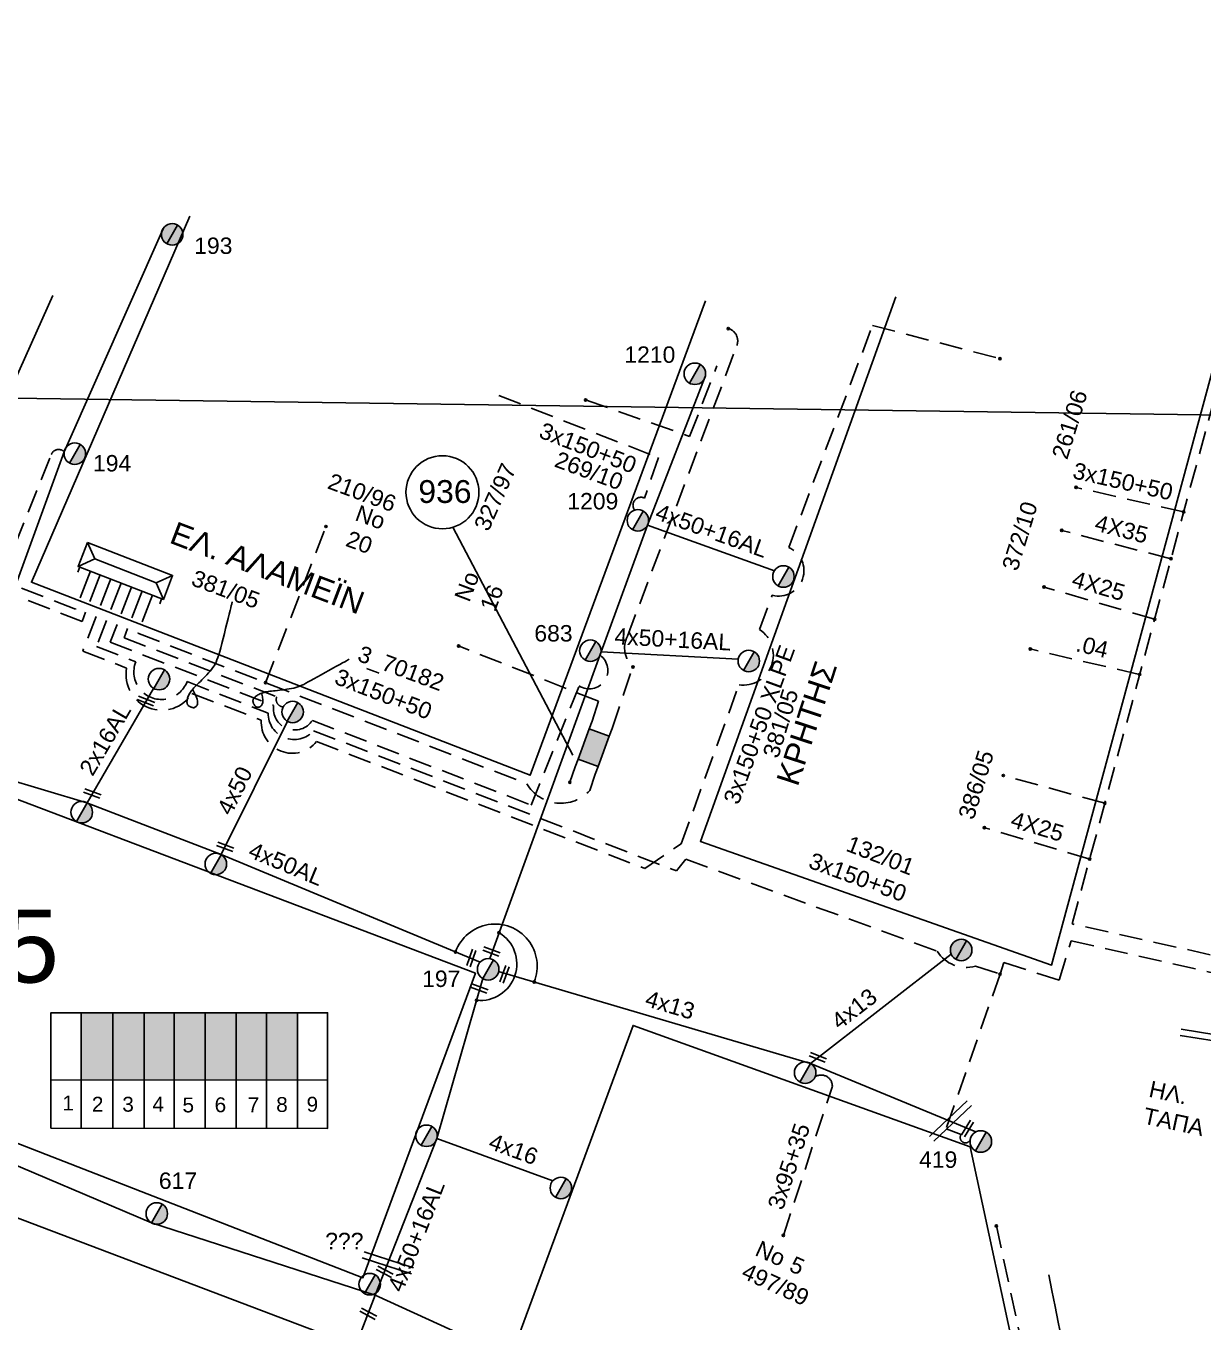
# Model space of a CAD drawing. Header units: millimetres. Extents: x 1091 to 3521, y 1177 to 2968.
# Drawn here: x 2729.1 to 2858.2, y 2408.8 to 2550.8 of the extents above; entities that cross this region are included whole.
import ezdxf
from ezdxf.enums import TextEntityAlignment as Align

# ---------------------------------------------------------------- set-up
doc = ezdxf.new("R2010")
doc.units = ezdxf.units.MM
doc.linetypes.add('DASHED', pattern=[19.05, 12.7, -6.35])
for name, color, linetype, lineweight in [('2x16AL', 7, 'Continuous', 30), ('3x150+50', 7, 'Continuous', 30), ('3x150+50 XLPE', 7, 'SYN_LINE', 30), ('3x150+70', 7, 'Continuous', 30), ('3x65+38+23_5', 7, 'Continuous', 30), ('4x13', 7, 'Continuous', 30), ('4x16', 7, 'Continuous', 30), ('4X35', 7, 'DASHED', 30), ('4x50', 7, 'Continuous', 30), ('4x50+16', 7, 'Continuous', 30), ('4x50+16_5', 7, 'Continuous', 30), ('Άγνωστα', 7, 'Continuous', 30), ('Γυμνά εναέρια ΧΤ (3Φ) 4x50AL', 7, 'Continuous', 30), ('Γυμνά εναέρια ΧΤ και ΦΟΠ (3Φ)   4x50+16AL', 7, 'Continuous', 30), ('Καλωδια Χ.Τ 3x95+35', 7, 'DASHED', 30), ('Καλώδια ΧΤ   3x150AL+50CU', 7, 'DASHED', 30), ('Υπογεια Καλωδια Δικτυου ΧΤ 4X25', 7, 'DASHED', 30), ('Υπόγεια Καλώδια Δικτύου ΧΤ   .04', 7, 'DASHED', 30)]:
    doc.layers.add(name, color=color, linetype=linetype, lineweight=lineweight)
for name, color, linetype in [('Link Box 4 Διευθύνσεων', 7, 'Continuous'), ('Pillar OTE', 7, 'Continuous'), ('TEXT ΚΑΛΩΔΙΩΝ', 7, 'Continuous'), ('ΑΓΝΩΣΤΟ ΥΠΟΓΕΙΟ ΚΑΛΩΔΙΟ', 7, 'DASHED'), ('Μηχανική τομή', 7, 'Continuous'), ('Στύλος Ξύλινος', 7, 'Continuous'), ('Στύλος Ξύλινος @ 1', 7, 'Continuous'), ('Στύλος ΦΜ', 7, 'Continuous'), ('Στύλος ΦΜ @ 1', 7, 'Continuous'), ('Συνδέσεις', 7, 'Continuous'), ('Τομή', 7, 'Continuous'), ('Υποσταθμός πόλεως', 7, 'Continuous'), ('Υπόβαθρο ΔΕΗ', 7, 'Continuous')]:
    doc.layers.add(name, color=color, linetype=linetype)
doc.styles.add('arial', font='arial.ttf')
doc.styles.get("Standard").update_dxf_attribs({"font": 'arial.ttf', "height": 1.8})
doc.linetypes.add('SYN_LINE', pattern='A,0.5,-0.0001,["/\\/\\/\\/",Standard,S=0.1,R=0,X=0,Y=-0.05],-0.25', length=0.7501)

# ---------------------------------------------------------------- blocks, each defined once
blk = doc.blocks.new('ΥΠΑΡΧΩΝ ΤΣΙΜΕΝΤΕΝΙΟΣ ΣΤΥΛΟΣ')
at = {"layer": 'Στύλος ΦΜ'}
blk.add_hatch(color=7, dxfattribs=at).paths.add_polyline_path([(-1.29, -2.28, 0.574793), (2.62, 0, 0.268822), (1.3, 2.27)])
at = {"layer": 'Στύλος ΦΜ', "color": 7}
blk.add_line((-1.29, -2.28), (1.3, 2.27), dxfattribs=at)
blk.add_circle((0, 0), 2.62, dxfattribs=at)
at = {"layer": 'Στύλος ΦΜ', "flags": 4}
for tag, p in [('ΑΡΙΘΜΟΣ', (-4.68, 8.05)), ('ΤΥΠΟΣ', (-4.91, 3.03))]:
    blk.add_attdef(tag, p, '', height=4, dxfattribs=at)
blk = doc.blocks.new('ΥΠΑΡΧΩΝ ΞΥΛΙΝΟΣ ΣΤΥΛΟΣ')
at = {"layer": 'Στύλος Ξύλινος'}
h = blk.add_hatch(color=7, dxfattribs=at)
h.paths.add_polyline_path([(-2.62, 0, 0.270008), (-1.29, -2.28), (1.3, 2.27, 0.576266)])
h.paths.add_polyline_path([(-1.29, -2.28, 0.574793), (2.62, 0, 0.268822), (1.3, 2.27)])
at = {"layer": 'Στύλος Ξύλινος', "color": 7}
blk.add_line((-1.29, -2.28), (1.3, 2.27), dxfattribs=at)
blk.add_circle((0, 0), 2.62, dxfattribs=at)
at = {"layer": 'Στύλος Ξύλινος', "color": 1, "flags": 4}
for tag, p in [('ΑΡΙΘΜΟΣ', (-4.91, 8.6)), ('ΤΥΠΟΣ', (-4.85, 3.39))]:
    blk.add_attdef(tag, p, '', height=4, dxfattribs=at)
blk = doc.blocks.new('ΥΠΟΣΤΑΘΜΟΣ ΠΟΛΕΩΣ 9 ΑΝΑΧΩΡΗΣΕΩΝ')
at = {"layer": 'Υποσταθμός πόλεως', "ltscale": 40}
for p, q in [((-9.63, -2.82), (-9.63, -4)), ((-7.12, -2.82), (-7.12, -4)), ((-4.84, -2.82), (-4.84, -4)), ((-2.36, -2.82), (-2.36, -4)), ((0.09, -2.82), (0.09, -4)), ((2.55, -2.82), (2.55, -4)), ((5.02, -2.82), (5.02, -4)), ((7.48, -2.82), (7.48, -4)), ((9.61, -2.82), (9.61, -4))]:
    blk.add_line(p, q, dxfattribs=at)
blk.add_lwpolyline([(-10.02, 2.82), (10.02, 2.82), (10.02, -2.82), (-10.02, -2.82)], close=True, dxfattribs=at)
for points in [[(-7.21, 0), (-10.02, 2.82)], [(-10.02, -2.82), (-7.21, 0)], [(-7.21, 0), (7.21, 0)], [(7.21, 0), (10.02, 2.82)], [(10.02, -2.82), (7.21, 0)]]:
    blk.add_lwpolyline(points, dxfattribs=at)
at = {"layer": 'Υποσταθμός πόλεως', "linetype": 'SYN_LINE', "ltscale": 40, "flags": 1}
for tag, p in [('ΜΕΤΑΣΧΗΜΑΤΙΣΜΟΣ', (10.79, 1.71)), ('ΙΣΧΥΣ', (10.77, -1.08)), ('ΑΡΙΘΜΟΣ', (10.89, -3.8))]:
    blk.add_attdef(tag, p, '', height=1.8, dxfattribs=at)
blk = doc.blocks.new('LINK BOX 4 ΑΝΑΧΩΡΗΣΕΩΝ')
at = {"layer": 'Link Box 4 Διευθύνσεων', "ltscale": 40}
blk.add_hatch(color=256, dxfattribs=at).paths.add_polyline_path([(-3.54, 0), (-3.54, -4.67), (3.54, -4.67), (3.54, 0)])
for p, q in [((-3.54, 0), (-5.33, 0)), ((5.33, 0), (3.54, 0)), ((-3.54, -4.67), (-5.33, -4.67)), ((5.33, -4.67), (3.54, -4.67))]:
    blk.add_line(p, q, dxfattribs=at)
blk.add_lwpolyline([(-3.54, -4.67), (-3.54, 0), (3.54, 0), (3.54, -4.67)], close=True, dxfattribs=at)
blk = doc.blocks.new('_ΣΥΝΔΕΣΗ')
at = {"layer": 'Συνδέσεις', "linetype": 'SYN_LINE', "ltscale": 40}
blk.add_hatch(color=256, dxfattribs=at).paths.add_polyline_path([(0.5, -0.01, 1), (-0.5, -0.01, 1)])
at = {"layer": 'Συνδέσεις'}
blk.add_circle((0, -0.01), 0.5, dxfattribs=at)
blk = doc.blocks.new('ΤΟΜΗ')
at = {"layer": 'Τομή', "ltscale": 40}
for p, q in [((11.33, -0.65), (-11.4, -0.65)), ((11.33, -3.42), (-11.4, -3.42))]:
    blk.add_line(p, q, dxfattribs=at)
blk = doc.blocks.new('ΜΗΧΑΝΙΚΗ ΤΟΜΗ')
at = {"layer": 'Μηχανική τομή', "ltscale": 40}
for p, q in [((-3.79, 1.21), (3.79, 1.21)), ((3.79, -0.34), (-3.79, -0.34))]:
    blk.add_line(p, q, dxfattribs=at)

msp = doc.modelspace()

# ---------------------------------------------------------------- hatches: boundary and pattern name
at = {"layer": 'Καλώδια ΧΤ   3x150AL+50CU', "linetype": 'DASHED', "lineweight": -3, "ltscale": 0.2}
h = msp.add_hatch(color=6, dxfattribs=at)
h.dxf.hatch_style = 1
h.paths.add_polyline_path([(2738.66, 2442.69), (2735.22, 2442.69), (2735.22, 2435.33), (2738.66, 2435.33)])
h = msp.add_hatch(color=133, dxfattribs=at)
h.dxf.hatch_style = 1
h.paths.add_polyline_path([(2738.66, 2435.33), (2742.1, 2435.32), (2742.1, 2442.69), (2738.66, 2442.69)])
h = msp.add_hatch(color=30, dxfattribs=at)
h.dxf.hatch_style = 1
h.paths.add_polyline_path([(2745.4, 2442.69), (2742.1, 2442.69), (2742.1, 2435.32), (2745.4, 2435.32)])
h = msp.add_hatch(color=5, dxfattribs=at)
h.dxf.hatch_style = 1
h.paths.add_polyline_path([(2745.4, 2435.32), (2748.78, 2435.32), (2748.78, 2442.69), (2745.4, 2442.69)])
h = msp.add_hatch(color=62, dxfattribs=at)
h.dxf.hatch_style = 1
h.paths.add_polyline_path([(2748.78, 2435.32), (2752.18, 2435.31), (2752.18, 2442.69), (2748.78, 2442.69)])
h = msp.add_hatch(color=85, dxfattribs=at)
h.dxf.hatch_style = 1
h.paths.add_polyline_path([(2755.52, 2435.31), (2755.52, 2442.69), (2752.18, 2442.69), (2752.18, 2435.31)])
h = msp.add_hatch(color=2, dxfattribs=at)
h.dxf.hatch_style = 1
h.paths.add_polyline_path([(2758.9, 2442.69), (2755.52, 2442.69), (2755.52, 2435.31), (2758.9, 2435.31)])

# ---------------------------------------------------------------- linework, layer by layer
at = {"layer": '2x16AL', "color": 5, "lineweight": -3, "ltscale": 0.1}
msp.add_lwpolyline([(2735.85, 2465.68), (2743.15, 2478.21)], dxfattribs=at)
at = {"layer": '3x150+50', "color": 6, "linetype": 'DASHED', "lineweight": -3, "ltscale": 0.2}
for points in [[(2780.98, 2510.3), (2798.46, 2503.51), (2796.93, 2499.07, 0.802332), (2795.87, 2497.76, -1.751033)], [(2740.51, 2488.77), (2738.39, 2483.29), (2756.3, 2476.36, 0.809507), (2760.54, 2474.72), (2784.53, 2465.44), (2789.77, 2478.51, 0.981391), (2792.08, 2481.86)]]:
    msp.add_lwpolyline(points, format="xyb", dxfattribs=at)
at = {"layer": '3x150+50', "color": 133, "linetype": 'DASHED', "lineweight": -3, "ltscale": 0.2}
msp.add_lwpolyline([(2737.07, 2490.11), (2735.31, 2485.55), (2689.63, 2503.22, 0.439609), (2688.39, 2505.14)], format="xyb", dxfattribs=at)
at = {"layer": '3x150+50', "color": 85, "linetype": 'DASHED', "lineweight": -3, "ltscale": 0.2}
msp.add_lwpolyline([(2856.03, 2497.56), (2844.24, 2500.24)], dxfattribs=at)
at = {"layer": '3x150+50', "color": 5, "linetype": 'DASHED', "lineweight": -3, "ltscale": 0.2}
msp.add_lwpolyline([(2741.67, 2488.33), (2739.9, 2483.77), (2756.64, 2477.3, 0.516507), (2757.34, 2476.2)], format="xyb", dxfattribs=at)
at = {"layer": '3x150+50', "color": 62, "linetype": 'DASHED', "lineweight": -3, "ltscale": 0.2}
msp.add_lwpolyline([(2742.81, 2487.88), (2741.41, 2484.26), (2784.05, 2467.77, 0.507164), (2790.95, 2467.05), (2791.55, 2468.82)], format="xyb", dxfattribs=at)
at = {"layer": '3x150+50 XLPE', "color": 2, "linetype": 'DASHED', "lineweight": -3, "ltscale": 0.2}
msp.add_lwpolyline([(2738.23, 2489.66), (2735.38, 2482.31), (2740.19, 2480.45, 0.831578), (2747.35, 2477.68), (2754.95, 2474.74, 0.735317), (2761, 2472.4), (2796.97, 2458.49), (2800.96, 2461.2), (2807.3, 2478.62, 0.802715), (2809.56, 2484.66), (2810.95, 2488.43, 0.927885), (2812.75, 2493.65), (2821.93, 2517.98), (2835.9, 2514.35)], format="xyb", dxfattribs=at)
at = {"layer": '3x150+50 XLPE', "color": 62, "linetype": 'DASHED', "lineweight": -3, "ltscale": 0.2}
msp.add_lwpolyline([(2755.42, 2478.85), (2762.03, 2495.95)], dxfattribs=at)
at = {"layer": '3x150+50 XLPE', "color": 85, "linetype": 'DASHED', "lineweight": -3, "ltscale": 0.2}
msp.add_lwpolyline([(2739.37, 2489.22), (2736.88, 2482.8), (2741.19, 2481.13, 1.009102), (2746.81, 2478.96), (2755.71, 2475.52, 0.701157), (2760.68, 2473.59), (2800.44, 2458.22), (2801.46, 2459.5), (2829.02, 2449.43, 0.333431), (2833.22, 2447.79), (2835.91, 2446.92)], format="xyb", dxfattribs=at)
at = {"layer": '3x150+70', "color": 27, "linetype": 'DASHED', "lineweight": -3, "ltscale": 0.2}
msp.add_lwpolyline([(2844.05, 2379.7), (2835.51, 2419.34)], dxfattribs=at)
at = {"layer": '3x65+38+23_5', "color": 30, "lineweight": -3, "ltscale": 0.1}
msp.add_lwpolyline([(2721.29, 2471.08), (2733.35, 2504.13), (2744.18, 2528.57)], dxfattribs=at)
at = {"layer": '4x13', "color": 5, "lineweight": -3, "ltscale": 0.1}
for points in [[(2815.13, 2437.14), (2830.56, 2449.11)], [(2780.96, 2447.2), (2815.13, 2437.14), (2833.26, 2429.63)]]:
    msp.add_lwpolyline(points, dxfattribs=at)
at = {"layer": '4x16', "color": 6, "lineweight": -3, "ltscale": 0.1}
msp.add_lwpolyline([(2774.19, 2428.92), (2786.89, 2424.26)], dxfattribs=at)
at = {"layer": '4X35', "color": 85, "lineweight": -3, "ltscale": 0.2}
msp.add_lwpolyline([(2854.64, 2492.42), (2842.67, 2495.52)], dxfattribs=at)
at = {"layer": '4x50', "color": 5, "lineweight": -3, "ltscale": 0.1}
msp.add_lwpolyline([(2750.55, 2460.01), (2757.8, 2474.62)], dxfattribs=at)
at = {"layer": '4x50+16', "color": 6, "linetype": 'DASHED', "lineweight": -3, "ltscale": 0.2}
msp.add_lwpolyline([(2791.21, 2474.63), (2791.89, 2476.82), (2776.57, 2482.87)], dxfattribs=at)
at = {"layer": '4x50+16_5', "color": 30, "lineweight": -3, "ltscale": 0.1}
msp.add_lwpolyline([(2667.74, 2447.07), (2683.35, 2443.39), (2706.97, 2434.4), (2724.15, 2427.63), (2742.91, 2419.67), (2767.43, 2411.75), (2780.14, 2405.95)], dxfattribs=at)
at = {"layer": 'Pillar OTE', "lineweight": -3, "ltscale": 40}
for points in [[(2731.89, 2430.05), (2731.89, 2442.69), (2762.22, 2442.69), (2762.22, 2430.02), (2731.89, 2430.05)], [(2735.22, 2430.05), (2735.22, 2442.69)], [(2738.66, 2430.04), (2738.66, 2442.69)], [(2742.1, 2430.04), (2742.1, 2442.69)], [(2745.4, 2430.04), (2745.4, 2442.69)], [(2748.78, 2430.03), (2748.78, 2442.69)], [(2752.18, 2430.03), (2752.18, 2442.69)], [(2755.52, 2430.03), (2755.52, 2442.69)], [(2758.9, 2430.02), (2758.9, 2442.69)], [(2731.89, 2435.33), (2762.22, 2435.3)]]:
    msp.add_lwpolyline(points, dxfattribs=at)
at = {"layer": 'Άγνωστα', "lineweight": -3}
for points in [[(2747.4, 2478.12), (2747.64, 2477.7), (2747.81, 2477.34), (2747.91, 2477.06), (2747.96, 2476.83), (2747.97, 2476.64), (2747.95, 2476.5), (2747.9, 2476.39), (2747.85, 2476.3), (2747.8, 2476.24), (2747.74, 2476.19), (2747.68, 2476.15), (2747.63, 2476.13), (2747.57, 2476.11), (2747.51, 2476.11), (2747.44, 2476.12), (2747.38, 2476.13), (2747.31, 2476.15), (2747.24, 2476.17), (2747.17, 2476.2), (2747.1, 2476.24), (2747.04, 2476.28), (2746.98, 2476.32), (2746.92, 2476.38), (2746.88, 2476.43), (2746.84, 2476.5), (2746.82, 2476.57), (2746.81, 2476.64), (2746.8, 2476.72), (2746.8, 2476.8), (2746.81, 2476.88), (2746.83, 2476.97), (2746.85, 2477.07), (2746.87, 2477.16), (2746.91, 2477.26), (2746.95, 2477.36), (2746.99, 2477.47), (2747.05, 2477.58), (2747.11, 2477.69), (2747.18, 2477.8), (2747.26, 2477.91), (2747.35, 2478.03), (2747.45, 2478.15), (2747.56, 2478.27), (2747.68, 2478.4), (2747.81, 2478.53), (2747.95, 2478.67), (2748.11, 2478.82), (2748.27, 2478.98), (2748.44, 2479.15), (2748.62, 2479.33), (2748.8, 2479.52), (2748.99, 2479.72), (2749.17, 2479.91), (2749.34, 2480.11), (2749.5, 2480.31), (2749.64, 2480.5), (2749.77, 2480.7), (2749.89, 2480.89), (2749.99, 2481.1), (2750.09, 2481.34), (2750.19, 2481.6), (2750.28, 2481.91), (2750.39, 2482.26), (2750.5, 2482.68), (2750.63, 2483.15), (2750.76, 2483.68), (2750.9, 2484.23), (2751.04, 2484.8), (2751.18, 2485.35), (2751.31, 2485.87), (2751.43, 2486.34), (2751.52, 2486.74), (2751.6, 2487.05), (2751.66, 2487.29), (2751.7, 2487.46), (2751.73, 2487.57), (2751.75, 2487.64), (2751.75, 2487.68), (2751.76, 2487.69), (2751.76, 2487.69)], [(2754.97, 2477.73), (2755.06, 2477.3), (2755.1, 2476.95), (2755.1, 2476.69), (2755.05, 2476.49), (2754.98, 2476.35), (2754.9, 2476.26), (2754.8, 2476.2), (2754.71, 2476.17), (2754.62, 2476.15), (2754.55, 2476.15), (2754.48, 2476.16), (2754.42, 2476.17), (2754.37, 2476.2), (2754.32, 2476.24), (2754.27, 2476.28), (2754.23, 2476.33), (2754.19, 2476.39), (2754.15, 2476.45), (2754.11, 2476.52), (2754.08, 2476.59), (2754.06, 2476.66), (2754.04, 2476.74), (2754.03, 2476.81), (2754.03, 2476.88), (2754.04, 2476.95), (2754.07, 2477.02), (2754.1, 2477.09), (2754.15, 2477.15), (2754.2, 2477.21), (2754.26, 2477.27), (2754.33, 2477.33), (2754.4, 2477.39), (2754.48, 2477.45), (2754.57, 2477.51), (2754.67, 2477.56), (2754.77, 2477.62), (2754.88, 2477.67), (2755, 2477.71), (2755.12, 2477.75), (2755.26, 2477.79), (2755.4, 2477.83), (2755.55, 2477.86), (2755.71, 2477.88), (2755.89, 2477.91), (2756.07, 2477.93), (2756.27, 2477.95), (2756.48, 2477.97), (2756.71, 2478), (2756.95, 2478.02), (2757.21, 2478.05), (2757.47, 2478.08), (2757.73, 2478.12), (2757.99, 2478.16), (2758.25, 2478.2), (2758.5, 2478.26), (2758.74, 2478.32), (2758.96, 2478.39), (2759.17, 2478.47), (2759.38, 2478.56), (2759.6, 2478.66), (2759.83, 2478.79), (2760.09, 2478.93), (2760.38, 2479.09), (2760.72, 2479.28), (2761.09, 2479.49), (2761.5, 2479.72), (2761.93, 2479.96), (2762.36, 2480.2), (2762.79, 2480.43), (2763.19, 2480.65), (2763.55, 2480.85), (2763.85, 2481.02), (2764.1, 2481.15), (2764.28, 2481.25), (2764.41, 2481.33), (2764.49, 2481.37), (2764.55, 2481.4), (2764.57, 2481.42), (2764.58, 2481.42), (2764.59, 2481.42)]]:
    msp.add_lwpolyline(points, dxfattribs=at)
at = {"layer": 'ΑΓΝΩΣΤΟ ΥΠΟΓΕΙΟ ΚΑΛΩΔΙΟ', "color": 62, "lineweight": -3, "ltscale": 0.2}
msp.add_lwpolyline([(2795.67, 2480.56, -0.338222), (2795.08, 2483.93), (2807.07, 2515.78, 0.436985), (2806.13, 2517.65, 2.288409)], format="xyb", dxfattribs=at)
at = {"layer": 'ΑΓΝΩΣΤΟ ΥΠΟΓΕΙΟ ΚΑΛΩΔΙΟ', "color": 85, "lineweight": -3, "ltscale": 0.2}
msp.add_lwpolyline([(2862.64, 2448.22), (2843.81, 2452.42), (2860.82, 2515.23)], dxfattribs=at)
at = {"layer": 'ΑΓΝΩΣΤΟ ΥΠΟΓΕΙΟ ΚΑΛΩΔΙΟ', "color": 62, "lineweight": -3, "ltscale": 0.2}
for points in [[(2790.49, 2509.82), (2801.89, 2505.83), (2804.88, 2513.55)], [(2793.4, 2473.82), (2795.67, 2480.56)]]:
    msp.add_lwpolyline(points, dxfattribs=at)
at = {"layer": 'ΑΓΝΩΣΤΟ ΥΠΟΓΕΙΟ ΚΑΛΩΔΙΟ', "color": 30, "lineweight": -3, "ltscale": 0.2}
msp.add_lwpolyline([(2726.57, 2490.46), (2731.93, 2503.85, -0.554811), (2733.35, 2504.13, -1.834363)], format="xyb", dxfattribs=at)
msp.add_lwpolyline([(2736.01, 2490.52), (2734.6, 2486.9), (2724.68, 2490.73), (2724.83, 2491.11)], dxfattribs=at)
at = {"layer": 'ΑΓΝΩΣΤΟ ΥΠΟΓΕΙΟ ΚΑΛΩΔΙΟ', "color": 7, "lineweight": -3, "ltscale": 0.2}
msp.add_lwpolyline([(2789.36, 2469.63), (2788.76, 2467.94)], dxfattribs=at)
at = {"layer": 'ΑΓΝΩΣΤΟ ΥΠΟΓΕΙΟ ΚΑΛΩΔΙΟ', "color": 85, "lineweight": -3, "ltscale": 0.2}
for points in [[(2835.91, 2446.92), (2836.33, 2448.2), (2842.39, 2446.24), (2843.7, 2450.58), (2860.73, 2446.71), (2859.69, 2440.09, 1.137041), (2862.86, 2437.9), (2863.29, 2440.01)], [(2835.91, 2446.92), (2829.99, 2429.97), (2831.64, 2429.35, 1.019329), (2832.62, 2428.71, 0.419457)]]:
    msp.add_lwpolyline(points, format="xyb", dxfattribs=at)
at = {"layer": 'Γυμνά εναέρια ΧΤ (3Φ) 4x50AL', "color": 5, "lineweight": -3, "ltscale": 0.1}
msp.add_lwpolyline([(2721.86, 2469.83), (2735.81, 2465.7), (2750.55, 2460.01), (2778.93, 2448.24)], dxfattribs=at)
at = {"layer": 'Γυμνά εναέρια ΧΤ και ΦΟΠ (3Φ)   4x50+16AL', "color": 6, "lineweight": -3, "ltscale": 0.1}
for points in [[(2779.98, 2448.62), (2792.18, 2482.23), (2797.27, 2496.11), (2803.6, 2512.4)], [(2797.27, 2496.11), (2811.19, 2491.12)], [(2792.18, 2482.23), (2807.21, 2481.42)], [(2779.23, 2446.43), (2774.19, 2428.92), (2767.43, 2411.75)]]:
    msp.add_lwpolyline(points, dxfattribs=at)
at = {"layer": 'Γυμνά εναέρια ΧΤ και ΦΟΠ (3Φ)   4x50+16AL', "color": 30, "lineweight": -3, "ltscale": 0.1}
msp.add_lwpolyline([(2747.29, 2361.64), (2756.87, 2384.34), (2767.43, 2411.75)], dxfattribs=at)
at = {"layer": 'Καλωδια Χ.Τ 3x95+35', "color": 5, "lineweight": -3, "ltscale": 0.2}
msp.add_lwpolyline([(2812.17, 2418.29), (2817.53, 2434.66, 0.598903), (2815.62, 2435.65, 2.485965)], format="xyb", dxfattribs=at)
at = {"layer": 'Υπογεια Καλωδια Δικτυου ΧΤ 4X25', "color": 85, "lineweight": -3, "ltscale": 0.2}
for points in [[(2852.85, 2485.8), (2840.74, 2489.33)], [(2847.39, 2465.64), (2836.27, 2468.68)], [(2845.74, 2459.52), (2834.19, 2462.96)]]:
    msp.add_lwpolyline(points, dxfattribs=at)
at = {"layer": 'Υπόβαθρο ΔΕΗ', "lineweight": -3, "ltscale": 0.1}
for points in [[(2458.14, 2950.97), (2438.62, 2514.07), (3389.31, 2500.74)], [(2803.63, 2520.69), (2784.41, 2468.7), (2729.75, 2489.85), (2747.12, 2529.94)], [(2732.09, 2521.28), (2719.78, 2493.84), (2689, 2505.82), (2699.37, 2527.4)], [(2859.85, 2515.49), (2841.55, 2447.91), (2803.08, 2461.46), (2824.49, 2521.13)], [(2785.83, 2352.25), (2765.68, 2359.91), (2795.69, 2441.3), (2832.62, 2428), (2843.67, 2376.72), (2814.72, 2369.31), (2785.83, 2352.25)]]:
    msp.add_lwpolyline(points, dxfattribs=at)
at = {"layer": 'Υπόβαθρο ΔΕΗ', "lineweight": -3}
msp.add_lwpolyline([(2789.1, 2470.92), (2775.94, 2495.88)], dxfattribs=at)
at = {"layer": 'Υπόβαθρο ΔΕΗ', "lineweight": -3, "ltscale": 0.1}
for points in [[(2687.5, 2481.5), (2676.27, 2448.6), (2766.08, 2413.65), (2778.42, 2447.01)], [(2653.57, 2383.15), (2673.77, 2440.87), (2763.16, 2406.95), (2746.38, 2362.63)]]:
    msp.add_lwpolyline(points, close=True, dxfattribs=at)
at = {"layer": 'Υπόβαθρο ΔΕΗ', "lineweight": -3}
msp.add_circle((2774.8, 2499.71), 4, dxfattribs=at)
for centre, radius, start, end in [((2780.57, 2447.78), 4.62, 338.1238, 159.9446), ((2778.95, 2448.03), 4, 264.1951, 58.9382)]:
    msp.add_arc(centre, radius, start, end, dxfattribs=at)
at = {"layer": 'Υπόβαθρο ΔΕΗ', "lineweight": -3, "ltscale": 0.1}
msp.add_spline([(2841.25, 2413.99), (2852.15, 2358.44), (2855.29, 2338.9), (2855.94, 2328.5), (2855.51, 2316.16), (2852.14, 2299.42), (2846.94, 2283.07), (2842.05, 2267.63)], degree=3, dxfattribs=at)
at = {"layer": 'Υπόγεια Καλώδια Δικτύου ΧΤ   .04', "color": 85, "lineweight": -3, "ltscale": 0.2}
msp.add_lwpolyline([(2851.21, 2479.74), (2839.22, 2482.54)], dxfattribs=at)

# ---------------------------------------------------------------- block references
at = {"layer": 'Link Box 4 Διευθύνσεων', "lineweight": -3, "xscale": 0.4999999999999998, "yscale": 0.4999999999999998, "zscale": 0.4999999999999998, "rotation": 69.70446522704538}
msp.add_blockref('LINK BOX 4 ΑΝΑΧΩΡΗΣΕΩΝ', (2790.28, 2472.13), dxfattribs=at)
at = {"layer": 'Μηχανική τομή', "lineweight": -3, "xscale": 0.2499999999999679, "yscale": 0.2499999999999679, "zscale": 0.2499999999999679}
for p, rotation in [((2742.27, 2476.74), 339.2935578334797), ((2736.39, 2466.6), 339.2935578334797), ((2750.96, 2460.77), 339.2935578334797), ((2777.86, 2448.72), 250.2445668244449), ((2780.13, 2449.3), 339.2935578334797), ((2781.49, 2446.93), 250.2445668244449), ((2778.8, 2445.24), 339.2935578334797), ((2815.9, 2437.7), 339.2935578334797), ((2832.26, 2430.07), 238.3591332110774), ((2768.52, 2414.4), 152.0140779893929), ((2766.73, 2409.8), 152.0140779893929)]:
    msp.add_blockref('ΜΗΧΑΝΙΚΗ ΤΟΜΗ', p, dxfattribs=dict(at, rotation=rotation))
at = {"layer": 'Στύλος Ξύλινος @ 1', "lineweight": -3, "ltscale": 40}
ref = msp.add_blockref('ΥΠΑΡΧΩΝ ΞΥΛΙΝΟΣ ΣΤΥΛΟΣ', (2745.18, 2527.96), dxfattribs=dict(at, xscale=0.4499999999998181, yscale=0.4499999999998181, zscale=0.4499999999998181))
ref.add_attrib('ΑΡΙΘΜΟΣ', '193', (2747.59, 2525.82), dxfattribs={"layer": 'Στύλος Ξύλινος', "height": 1.8, "flags": 4})
at = {"layer": 'Στύλος Ξύλινος @ 1', "lineweight": -3, "ltscale": 40, "xscale": 0.4499999999998181, "yscale": 0.4499999999998181, "zscale": 0.4499999999998181}
msp.add_blockref('ΥΠΑΡΧΩΝ ΞΥΛΙΝΟΣ ΣΤΥΛΟΣ', (2831.65, 2449.56), dxfattribs=at)
at = {"layer": 'Στύλος ΦΜ @ 1', "lineweight": -3, "ltscale": 40}
ref = msp.add_blockref('ΥΠΑΡΧΩΝ ΤΣΙΜΕΝΤΕΝΙΟΣ ΣΤΥΛΟΣ', (2802.46, 2512.69), dxfattribs=dict(at, xscale=0.4499999999998181, yscale=0.4499999999998181, zscale=0.4499999999998181))
ref.add_attrib('ΑΡΙΘΜΟΣ', '1210', (2794.73, 2513.89), dxfattribs={"layer": 'Στύλος ΦΜ', "height": 1.8, "flags": 4})
ref = msp.add_blockref('ΥΠΑΡΧΩΝ ΤΣΙΜΕΝΤΕΝΙΟΣ ΣΤΥΛΟΣ', (2734.51, 2503.93), dxfattribs=dict(at, xscale=0.4499999999998181, yscale=0.4499999999998181, zscale=0.4499999999998181))
ref.add_attrib('ΑΡΙΘΜΟΣ', '194', (2736.5, 2501.99), dxfattribs={"layer": 'Στύλος ΦΜ', "height": 1.8, "flags": 4})
ref = msp.add_blockref('ΥΠΑΡΧΩΝ ΤΣΙΜΕΝΤΕΝΙΟΣ ΣΤΥΛΟΣ', (2796.22, 2496.63), dxfattribs=dict(at, xscale=0.4499999999998181, yscale=0.4499999999998181, zscale=0.4499999999998181))
ref.add_attrib('ΑΡΙΘΜΟΣ', '1209', (2788.48, 2497.83), dxfattribs={"layer": 'Στύλος ΦΜ', "height": 1.8, "flags": 4})
at = {"layer": 'Στύλος ΦΜ @ 1', "lineweight": -3, "ltscale": 40, "xscale": 0.4499999999998181, "yscale": 0.4499999999998181, "zscale": 0.4499999999998181}
for p in [(2812.17, 2490.48), (2808.37, 2481.22), (2743.74, 2479.24), (2758.38, 2475.64), (2735.27, 2464.66), (2749.96, 2458.98), (2814.55, 2436.12), (2773.05, 2429.21), (2787.78, 2423.49)]:
    msp.add_blockref('ΥΠΑΡΧΩΝ ΤΣΙΜΕΝΤΕΝΙΟΣ ΣΤΥΛΟΣ', p, dxfattribs=at)
at = {"layer": 'Στύλος ΦΜ @ 1', "lineweight": -3, "ltscale": 40}
ref = msp.add_blockref('ΥΠΑΡΧΩΝ ΤΣΙΜΕΝΤΕΝΙΟΣ ΣΤΥΛΟΣ', (2791.01, 2482.35), dxfattribs=dict(at, xscale=0.4499999999998181, yscale=0.4499999999998181, zscale=0.4499999999998181))
ref.add_attrib('ΑΡΙΘΜΟΣ', '683', (2784.87, 2483.36), dxfattribs={"layer": 'Στύλος ΦΜ', "height": 1.8, "flags": 4})
ref = msp.add_blockref('ΥΠΑΡΧΩΝ ΤΣΙΜΕΝΤΕΝΙΟΣ ΣΤΥΛΟΣ', (2779.81, 2447.45), dxfattribs=dict(at, xscale=0.4499999999998181, yscale=0.4499999999998181, zscale=0.4499999999998181))
ref.add_attrib('ΑΡΙΘΜΟΣ', '197', (2772.57, 2445.51), dxfattribs={"layer": 'Στύλος ΦΜ', "height": 1.8, "flags": 4})
ref = msp.add_blockref('ΥΠΑΡΧΩΝ ΤΣΙΜΕΝΤΕΝΙΟΣ ΣΤΥΛΟΣ', (2833.8, 2428.58), dxfattribs=dict(at, xscale=0.4499999999998181, yscale=0.4499999999998181, zscale=0.4499999999998181))
ref.add_attrib('ΑΡΙΘΜΟΣ', '419', (2827.03, 2425.7), dxfattribs={"layer": 'Στύλος ΦΜ', "height": 1.8, "flags": 4})
ref = msp.add_blockref('ΥΠΑΡΧΩΝ ΤΣΙΜΕΝΤΕΝΙΟΣ ΣΤΥΛΟΣ', (2743.49, 2420.69), dxfattribs=dict(at, xscale=0.4499999999998181, yscale=0.4499999999998181, zscale=0.4499999999998181))
ref.add_attrib('ΑΡΙΘΜΟΣ', '617', (2743.72, 2423.39), dxfattribs={"layer": 'Στύλος ΦΜ', "height": 1.8, "flags": 4})
ref = msp.add_blockref('ΥΠΑΡΧΩΝ ΤΣΙΜΕΝΤΕΝΙΟΣ ΣΤΥΛΟΣ', (2766.83, 2412.95), dxfattribs=dict(at, xscale=0.4499999999998181, yscale=0.4499999999998181, zscale=0.4499999999998181))
ref.add_attrib('ΑΡΙΘΜΟΣ', '???', (2761.95, 2416.78), dxfattribs={"layer": 'Στύλος ΦΜ', "height": 1.8, "flags": 4})
at = {"layer": 'Συνδέσεις', "lineweight": -3, "xscale": 0.25, "yscale": 0.25, "zscale": 0.25}
for p in [(2806.13, 2517.65), (2835.9, 2514.35), (2790.49, 2509.83), (2844.24, 2500.24), (2856.03, 2497.56), (2762.03, 2495.96), (2842.67, 2495.53), (2854.64, 2492.43), (2840.74, 2489.33), (2852.85, 2485.8), (2776.57, 2482.87), (2839.22, 2482.54), (2795.67, 2480.56), (2851.21, 2479.75), (2755.42, 2478.85), (2755.42, 2478.85), (2788.76, 2467.94), (2836.27, 2468.68), (2847.39, 2465.64), (2834.2, 2462.96), (2845.74, 2459.52), (2781.01, 2451.46), (2776.23, 2449.36), (2835.91, 2446.92), (2784.86, 2446.06), (2778.54, 2444.05), (2812.17, 2418.29), (2835.51, 2419.34)]:
    msp.add_blockref('_ΣΥΝΔΕΣΗ', p, dxfattribs=at)
at = {"layer": 'Τομή', "lineweight": -3, "xscale": 0.25, "yscale": 0.25, "zscale": 0.25}
for p, rotation in [((2858.59, 2440.59), 351.0406249309286), ((2830.14, 2431.2), 43.29656259847264), ((2768.99, 2415.77), 342.0166874781177)]:
    msp.add_blockref('ΤΟΜΗ', p, dxfattribs=dict(at, rotation=rotation))
at = {"layer": 'Υποσταθμός πόλεως', "lineweight": -3, "xscale": 0.4999999999999999, "yscale": 0.4999999999999999, "zscale": 0.4999999999999999, "rotation": 338.8534735290177}
msp.add_blockref('ΥΠΟΣΤΑΘΜΟΣ ΠΟΛΕΩΣ 9 ΑΝΑΧΩΡΗΣΕΩΝ', (2740.05, 2491.1), dxfattribs=at)

# ---------------------------------------------------------------- texts
at = {"lineweight": -3, "ltscale": 40, "char_height": 2.5, "attachment_point": 1, "style": 'arial'}
for s, insert, width, rotation in [('ΕΛ. ΑΛΑΜΕΪΝ', (2745.63, 2496.56), 26.7711, 339.1913), ('ΚΡΗΤΗΣ', (2811.35, 2468.15), 20.8587, 71.8651)]:
    msp.add_mtext(s, dxfattribs=dict(at, insert=insert, width=width, rotation=rotation))
at = {"lineweight": -3, "ltscale": 30, "char_height": 1.63, "width": 11.2573, "attachment_point": 1}
for s, insert in [('1', (2733.14, 2433.61)), ('2', (2736.38, 2433.48)), ('3', (2739.71, 2433.48)), ('4', (2743.01, 2433.48)), ('5', (2746.31, 2433.4)), ('6', (2749.83, 2433.42)), ('7', (2753.46, 2433.42)), ('8', (2756.58, 2433.45)), ('9', (2759.91, 2433.48))]:
    msp.add_mtext(s, dxfattribs=dict(at, insert=insert))
at = {"layer": 'TEXT ΚΑΛΩΔΙΩΝ', "lineweight": -3, "ltscale": 0.1, "style": 'arial'}
for s, rotation, p in [('3x150+50', 338.7787, (2790.75, 2504.58)), ('3x150+50', 347.2195, (2849.38, 2500.91)), ('4x50+16AL', 340.2635, (2804.31, 2495.5)), ('4X35', 345.4771, (2849.23, 2495.68)), ('4X25', 343.7484, (2846.71, 2489.46)), ('4x50+16AL', 356.8825, (2800.05, 2483.61)), ('  .04', 346.869, (2845.34, 2482.96)), ('3x150+50 XLPE', 70.0137, (2809.51, 2474.26)), ('3x150+50', 338.8535, (2768.34, 2477.61)), ('2x16AL', 59.7734, (2737.83, 2472.64)), ('4x50', 63.6061, (2752.03, 2467.03)), ('4X25', 343.4242, (2840.01, 2463.1)), (' 4x50AL', 337.4902, (2757.35, 2459.13)), ('3x150+50', 339.9282, (2820.32, 2457.55)), ('4x13', 37.7937, (2819.91, 2443.13)), ('4x13', 343.5983, (2799.75, 2443.55)), (' 3x95+35', 71.8671, (2812.65, 2425.53)), ('4x16', 339.8571, (2782.59, 2427.75)), ('4x50+16AL', 68.5193, (2771.92, 2418.23))]:
    msp.add_text(s, height=1.8, rotation=rotation, dxfattribs=at).set_placement(p, align=Align.MIDDLE_CENTER)
at = {"layer": 'Άγνωστα', "color": 7, "lineweight": -3}
note = msp.add_mtext_dynamic_manual_height_columns('261/06\\P', width=1.8, gutter_width=2.31, heights=[0.73, 0], dxfattribs=dict(at, insert=(2840.34, 2499.8), char_height=1.8, attachment_point=1, rotation=72.9588))
at = {"layer": 'Άγνωστα', "color": 7, "lineweight": -3, "char_height": 1.8, "attachment_point": 1}
for s, heights, insert, rotation in [('269/10', [0.0843], (2787.57, 2504.25), 339.7664), ('327/97', [0.73], (2778.19, 2496.04), 66.1414), ('210/96', [0.73], (2762.7, 2501.86), 339.7664), ('381/05', [0.73], (2747.76, 2491.26), 339.7664), ('3_70182', [0.73], (2765.98, 2482.97), 339.7664), ('497/89', [1.99], (2808.18, 2415.34), 335.533)]:
    msp.add_mtext_dynamic_manual_height_columns(s, width=1.8, gutter_width=2.31, heights=heights, dxfattribs=dict(at, insert=insert, rotation=rotation))
at = {"layer": 'Άγνωστα', "color": 7, "lineweight": -3, "insert": (2772.16, 2501.04), "char_height": 2.5, "width": 4.551914400963142e-14, "attachment_point": 1}
msp.add_mtext('936', dxfattribs=at)
at = {"layer": 'Άγνωστα', "color": 7, "lineweight": -3}
note = msp.add_mtext_dynamic_manual_height_columns('No ', width=1.8, gutter_width=2.31, heights=[0.73, 0], dxfattribs=dict(at, insert=(2761.85, 2499.78), char_height=1.8, attachment_point=1, rotation=340))
for column, words in zip(note.columns.linked_columns, ['20']):
    column.text = words
note = msp.add_mtext_dynamic_manual_height_columns('372/10\\P', width=1.8, gutter_width=2.31, heights=[0.73, 0], dxfattribs=dict(at, insert=(2834.88, 2487.58), char_height=1.8, attachment_point=1, rotation=72.9588))
note = msp.add_mtext_dynamic_manual_height_columns('No ', width=1.8, gutter_width=2.31, heights=[0.73, 0], dxfattribs=dict(at, insert=(2774.6, 2484.37), char_height=1.8, attachment_point=1, rotation=69.2647))
for column, words in zip(note.columns.linked_columns, ['16']):
    column.text = words
note = msp.add_mtext_dynamic_manual_height_columns('381/05\\P', width=1.8, gutter_width=2.31, heights=[1.11, 0], dxfattribs=dict(at, insert=(2808.66, 2467.06), char_height=1.8, attachment_point=1, rotation=72.9588))
note = msp.add_mtext_dynamic_manual_height_columns('386/05\\P', width=1.8, gutter_width=2.31, heights=[1.11, 0], dxfattribs=dict(at, insert=(2830.08, 2460.33), char_height=1.8, attachment_point=1, rotation=72.9588))
note = msp.add_mtext_dynamic_manual_height_columns('132/01\\P', width=1.8, gutter_width=2.31, heights=[1.11, 0], dxfattribs=dict(at, insert=(2815.71, 2463.62), char_height=1.8, attachment_point=1, rotation=338.9642))
note = msp.add_mtext_dynamic_manual_height_columns('ΗΛ. ', width=1.8, gutter_width=2.31, heights=[0.73, 0], dxfattribs=dict(at, insert=(2848.47, 2436.13), char_height=1.8, attachment_point=1, rotation=347.8681))
for column, words in zip(note.columns.linked_columns, ['ΤΑΠΑ']):
    column.text = words
note = msp.add_mtext_dynamic_manual_height_columns('No ', width=1.8, gutter_width=2.31, heights=[1.99, 0], dxfattribs=dict(at, insert=(2809.67, 2417.8), char_height=1.8, attachment_point=1, rotation=335.533))
for column, words in zip(note.columns.linked_columns, ['5']):
    column.text = words
at = {"layer": 'Υπόβαθρο ΔΕΗ', "lineweight": -3, "insert": (2704.34, 2454.66), "char_height": 8, "width": 84.6573, "attachment_point": 1}
msp.add_mtext('Φ{\\H1.0833x;Ι}-85', dxfattribs=at)

doc.saveas('drawing.dxf')
